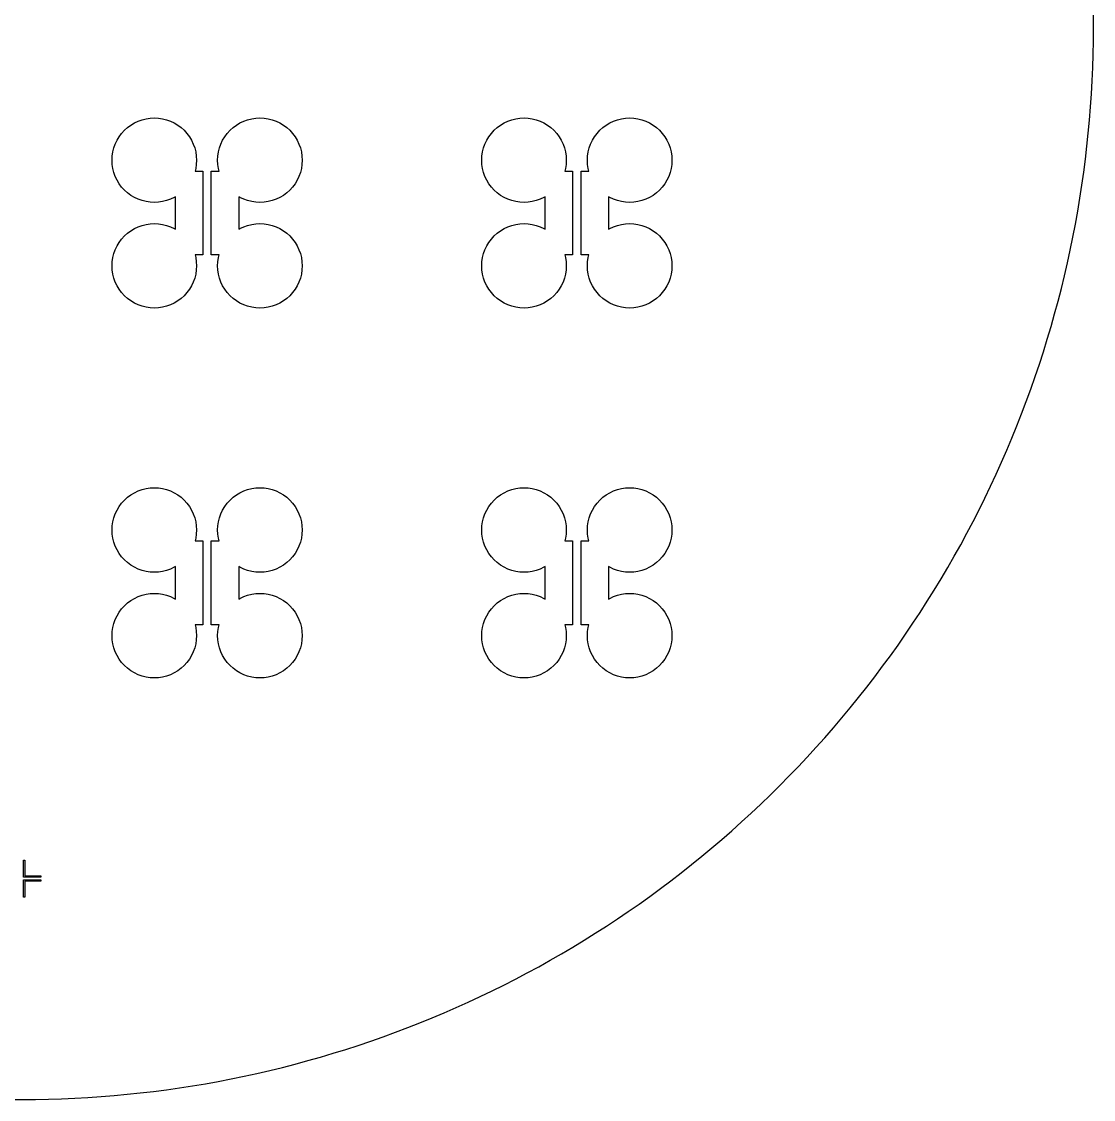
# Model space of a CAD drawing. Extents: x -18 to 83, y -18 to 83.
# Drawn here: x 32.2 to 83, y -18.4 to 32.6 of the extents above; entities that cross this region are included whole.
import ezdxf

# ---------------------------------------------------------------- set-up
doc = ezdxf.new("R2010")
doc.units = 0

msp = doc.modelspace()

# ---------------------------------------------------------------- linework, layer by layer
for p, q in [((82.95, 32.25), (82.9462, 32.8722)), ((82.9462, 31.6278), (82.95, 32.25)), ((82.9347, 31.0058), (82.9462, 31.6278)), ((82.9156, 30.3839), (82.9347, 31.0058)), ((82.8889, 29.7623), (82.9156, 30.3839)), ((82.8546, 29.141), (82.8889, 29.7623)), ((82.8126, 28.5203), (82.8546, 29.141)), ((82.763, 27.9001), (82.8126, 28.5203)), ((37.0858, 27.4142), (37.2312, 27.546)), ((37.2312, 27.546), (37.3889, 27.6629)), ((37.3889, 27.6629), (37.5572, 27.7638)), ((37.5572, 27.7638), (37.7346, 27.8477)), ((37.7346, 27.8477), (37.9194, 27.9139)), ((37.9194, 27.9139), (38.1098, 27.9616)), ((38.1098, 27.9616), (38.304, 27.9904)), ((38.304, 27.9904), (38.5, 28)), ((38.5, 28), (38.696, 27.9904)), ((38.696, 27.9904), (38.8902, 27.9616)), ((38.8902, 27.9616), (39.0806, 27.9139)), ((39.0806, 27.9139), (39.2654, 27.8477)), ((39.2654, 27.8477), (39.4428, 27.7638)), ((39.4428, 27.7638), (39.6111, 27.6629)), ((39.6111, 27.6629), (39.7688, 27.546)), ((39.7688, 27.546), (39.9142, 27.4142)), ((42.0858, 27.4142), (42.2312, 27.546)), ((42.2312, 27.546), (42.3889, 27.6629)), ((42.3889, 27.6629), (42.5572, 27.7638)), ((42.5572, 27.7638), (42.7346, 27.8477)), ((42.7346, 27.8477), (42.9194, 27.9139)), ((42.9194, 27.9139), (43.1098, 27.9616)), ((43.1098, 27.9616), (43.304, 27.9904)), ((43.304, 27.9904), (43.5, 28)), ((43.5, 28), (43.696, 27.9904)), ((43.696, 27.9904), (43.8902, 27.9616)), ((43.8902, 27.9616), (44.0806, 27.9139)), ((44.0806, 27.9139), (44.2654, 27.8477)), ((44.2654, 27.8477), (44.4428, 27.7638)), ((44.4428, 27.7638), (44.6111, 27.6629)), ((44.6111, 27.6629), (44.7688, 27.546)), ((44.7688, 27.546), (44.9142, 27.4142)), ((54.5858, 27.4142), (54.7312, 27.546)), ((54.7312, 27.546), (54.8889, 27.6629)), ((54.8889, 27.6629), (55.0572, 27.7638)), ((55.0572, 27.7638), (55.2346, 27.8477)), ((55.2346, 27.8477), (55.4194, 27.9139)), ((55.4194, 27.9139), (55.6098, 27.9616)), ((55.6098, 27.9616), (55.804, 27.9904)), ((55.804, 27.9904), (56, 28)), ((56, 28), (56.196, 27.9904)), ((56.196, 27.9904), (56.3902, 27.9616)), ((56.3902, 27.9616), (56.5806, 27.9139)), ((56.5806, 27.9139), (56.7654, 27.8477)), ((56.7654, 27.8477), (56.9428, 27.7638)), ((56.9428, 27.7638), (57.1111, 27.6629)), ((57.1111, 27.6629), (57.2688, 27.546)), ((57.2688, 27.546), (57.4142, 27.4142)), ((59.5858, 27.4142), (59.7312, 27.546)), ((59.7312, 27.546), (59.8889, 27.6629)), ((59.8889, 27.6629), (60.0572, 27.7638)), ((60.0572, 27.7638), (60.2346, 27.8477)), ((60.2346, 27.8477), (60.4194, 27.9139)), ((60.4194, 27.9139), (60.6098, 27.9616)), ((60.6098, 27.9616), (60.804, 27.9904)), ((60.804, 27.9904), (61, 28)), ((61, 28), (61.196, 27.9904)), ((61.196, 27.9904), (61.3902, 27.9616)), ((61.3902, 27.9616), (61.5806, 27.9139)), ((61.5806, 27.9139), (61.7654, 27.8477)), ((61.7654, 27.8477), (61.9428, 27.7638)), ((61.9428, 27.7638), (62.1111, 27.6629)), ((62.1111, 27.6629), (62.2688, 27.546)), ((62.2688, 27.546), (62.4142, 27.4142)), ((82.7059, 27.2805), (82.763, 27.9001)), ((36.7362, 26.9428), (36.8371, 27.1111)), ((36.8371, 27.1111), (36.954, 27.2688)), ((36.954, 27.2688), (37.0858, 27.4142)), ((39.9142, 27.4142), (40.046, 27.2688)), ((40.046, 27.2688), (40.1629, 27.1111)), ((40.1629, 27.1111), (40.2639, 26.9428)), ((41.7361, 26.9428), (41.8371, 27.1111)), ((41.8371, 27.1111), (41.954, 27.2688)), ((41.954, 27.2688), (42.0858, 27.4142)), ((44.9142, 27.4142), (45.046, 27.2688)), ((45.046, 27.2688), (45.1629, 27.1111)), ((45.1629, 27.1111), (45.2638, 26.9428)), ((54.2362, 26.9428), (54.3371, 27.1111)), ((54.3371, 27.1111), (54.454, 27.2688)), ((54.454, 27.2688), (54.5858, 27.4142)), ((57.4142, 27.4142), (57.546, 27.2688)), ((57.546, 27.2688), (57.6629, 27.1111)), ((57.6629, 27.1111), (57.7639, 26.9428)), ((59.2361, 26.9428), (59.3371, 27.1111)), ((59.3371, 27.1111), (59.454, 27.2688)), ((59.454, 27.2688), (59.5858, 27.4142)), ((62.4142, 27.4142), (62.546, 27.2688)), ((62.546, 27.2688), (62.6629, 27.1111)), ((62.6629, 27.1111), (62.7638, 26.9428)), ((82.6411, 26.6617), (82.7059, 27.2805)), ((36.5384, 26.3902), (36.5861, 26.5806)), ((36.5861, 26.5806), (36.6523, 26.7654)), ((36.6523, 26.7654), (36.7362, 26.9428)), ((40.2639, 26.9428), (40.3478, 26.7654)), ((40.3478, 26.7654), (40.4139, 26.5806)), ((40.4139, 26.5806), (40.4616, 26.3902)), ((41.5384, 26.3902), (41.5861, 26.5806)), ((41.5861, 26.5806), (41.6522, 26.7654)), ((41.6522, 26.7654), (41.7361, 26.9428)), ((45.2638, 26.9428), (45.3477, 26.7654)), ((45.3477, 26.7654), (45.4139, 26.5806)), ((45.4139, 26.5806), (45.4616, 26.3902)), ((54.0384, 26.3902), (54.0861, 26.5806)), ((54.0861, 26.5806), (54.1523, 26.7654)), ((54.1523, 26.7654), (54.2362, 26.9428)), ((57.7639, 26.9428), (57.8478, 26.7654)), ((57.8478, 26.7654), (57.9139, 26.5806)), ((57.9139, 26.5806), (57.9616, 26.3902)), ((59.0384, 26.3902), (59.0861, 26.5806)), ((59.0861, 26.5806), (59.1522, 26.7654)), ((59.1522, 26.7654), (59.2361, 26.9428)), ((62.7638, 26.9428), (62.8477, 26.7654)), ((62.8477, 26.7654), (62.9139, 26.5806)), ((62.9139, 26.5806), (62.9616, 26.3902)), ((82.5687, 26.0438), (82.6411, 26.6617)), ((36.5, 26), (36.5096, 26.196)), ((36.5096, 26.196), (36.5384, 26.3902)), ((40.4616, 26.3902), (40.4904, 26.196)), ((40.4904, 26.196), (40.5, 26)), ((41.5, 26), (41.5096, 26.196)), ((41.5096, 26.196), (41.5384, 26.3902)), ((45.4616, 26.3902), (45.4904, 26.196)), ((45.4904, 26.196), (45.5, 26)), ((54, 26), (54.0096, 26.196)), ((54.0096, 26.196), (54.0384, 26.3902)), ((57.9616, 26.3902), (57.9904, 26.196)), ((57.9904, 26.196), (58, 26)), ((59, 26), (59.0096, 26.196)), ((59.0096, 26.196), (59.0384, 26.3902)), ((62.9616, 26.3902), (62.9904, 26.196)), ((62.9904, 26.196), (63, 26)), ((82.4888, 25.4268), (82.5687, 26.0438)), ((36.5096, 25.804), (36.5, 26)), ((36.5384, 25.6098), (36.5096, 25.804)), ((36.5861, 25.4194), (36.5384, 25.6098)), ((40.4616, 25.6098), (40.4303, 25.485)), ((40.4904, 25.804), (40.4616, 25.6098)), ((40.5, 26), (40.4904, 25.804)), ((41.5096, 25.804), (41.5, 26)), ((41.5384, 25.6098), (41.5096, 25.804)), ((41.5697, 25.485), (41.5384, 25.6098)), ((45.4616, 25.6098), (45.4139, 25.4194)), ((45.4904, 25.804), (45.4616, 25.6098)), ((45.5, 26), (45.4904, 25.804)), ((54.0096, 25.804), (54, 26)), ((54.0384, 25.6098), (54.0096, 25.804)), ((54.0861, 25.4194), (54.0384, 25.6098)), ((57.9616, 25.6098), (57.9303, 25.485)), ((57.9904, 25.804), (57.9616, 25.6098)), ((58, 26), (57.9904, 25.804)), ((59.0096, 25.804), (59, 26)), ((59.0384, 25.6098), (59.0096, 25.804)), ((59.0697, 25.485), (59.0384, 25.6098)), ((62.9616, 25.6098), (62.9139, 25.4194)), ((62.9904, 25.804), (62.9616, 25.6098)), ((63, 26), (62.9904, 25.804)), ((36.6523, 25.2346), (36.5861, 25.4194)), ((36.7362, 25.0572), (36.6523, 25.2346)), ((36.8371, 24.8889), (36.7362, 25.0572)), ((40.4303, 25.485), (40.8, 25.485)), ((40.8, 25.485), (40.8, 21.515)), ((41.2, 21.515), (41.2, 25.485)), ((41.2, 25.485), (41.5697, 25.485)), ((45.2638, 25.0572), (45.1629, 24.8889)), ((45.3477, 25.2346), (45.2638, 25.0572)), ((45.4139, 25.4194), (45.3477, 25.2346)), ((54.1523, 25.2346), (54.0861, 25.4194)), ((54.2362, 25.0572), (54.1523, 25.2346)), ((54.3371, 24.8889), (54.2362, 25.0572)), ((57.9303, 25.485), (58.3, 25.485)), ((58.3, 25.485), (58.3, 21.515)), ((58.7, 21.515), (58.7, 25.485)), ((58.7, 25.485), (59.0697, 25.485)), ((62.7638, 25.0572), (62.6629, 24.8889)), ((62.8477, 25.2346), (62.7638, 25.0572)), ((62.9139, 25.4194), (62.8477, 25.2346)), ((82.4012, 24.8108), (82.4888, 25.4268)), ((36.954, 24.7312), (36.8371, 24.8889)), ((37.0858, 24.5858), (36.954, 24.7312)), ((37.2312, 24.454), (37.0858, 24.5858)), ((44.9142, 24.5858), (44.7688, 24.454)), ((45.046, 24.7312), (44.9142, 24.5858)), ((45.1629, 24.8889), (45.046, 24.7312)), ((54.454, 24.7312), (54.3371, 24.8889)), ((54.5858, 24.5858), (54.454, 24.7312)), ((54.7312, 24.454), (54.5858, 24.5858)), ((62.4142, 24.5858), (62.2688, 24.454)), ((62.546, 24.7312), (62.4142, 24.5858)), ((62.6629, 24.8889), (62.546, 24.7312)), ((82.3062, 24.1959), (82.4012, 24.8108)), ((37.3889, 24.3371), (37.2312, 24.454)), ((37.5572, 24.2361), (37.3889, 24.3371)), ((37.7346, 24.1522), (37.5572, 24.2361)), ((37.9194, 24.0861), (37.7346, 24.1522)), ((38.1098, 24.0384), (37.9194, 24.0861)), ((38.304, 24.0096), (38.1098, 24.0384)), ((38.5, 24), (38.304, 24.0096)), ((38.696, 24.0096), (38.5, 24)), ((38.8902, 24.0384), (38.696, 24.0096)), ((39.0806, 24.0861), (38.8902, 24.0384)), ((39.2654, 24.1522), (39.0806, 24.0861)), ((39.4428, 24.2361), (39.2654, 24.1522)), ((39.5, 24.2704), (39.4428, 24.2361)), ((39.5, 22.7296), (39.5, 24.2704)), ((42.5572, 24.2361), (42.5, 24.2704)), ((42.5, 24.2704), (42.5, 22.7296)), ((42.7346, 24.1522), (42.5572, 24.2361)), ((42.9194, 24.0861), (42.7346, 24.1522)), ((43.1098, 24.0384), (42.9194, 24.0861)), ((43.304, 24.0096), (43.1098, 24.0384)), ((43.5, 24), (43.304, 24.0096)), ((43.696, 24.0096), (43.5, 24)), ((43.8902, 24.0384), (43.696, 24.0096)), ((44.0806, 24.0861), (43.8902, 24.0384)), ((44.2654, 24.1522), (44.0806, 24.0861)), ((44.4428, 24.2361), (44.2654, 24.1522)), ((44.6111, 24.3371), (44.4428, 24.2361)), ((44.7688, 24.454), (44.6111, 24.3371)), ((54.8889, 24.3371), (54.7312, 24.454)), ((55.0572, 24.2361), (54.8889, 24.3371)), ((55.2346, 24.1522), (55.0572, 24.2361)), ((55.4194, 24.0861), (55.2346, 24.1522)), ((55.6098, 24.0384), (55.4194, 24.0861)), ((55.804, 24.0096), (55.6098, 24.0384)), ((56, 24), (55.804, 24.0096)), ((56.196, 24.0096), (56, 24)), ((56.3902, 24.0384), (56.196, 24.0096)), ((56.5806, 24.0861), (56.3902, 24.0384)), ((56.7654, 24.1522), (56.5806, 24.0861)), ((56.9428, 24.2361), (56.7654, 24.1522)), ((57, 24.2704), (56.9428, 24.2361)), ((57, 22.7296), (57, 24.2704)), ((60.0572, 24.2361), (60, 24.2704)), ((60, 24.2704), (60, 22.7296)), ((60.2346, 24.1522), (60.0572, 24.2361)), ((60.4194, 24.0861), (60.2346, 24.1522)), ((60.6098, 24.0384), (60.4194, 24.0861)), ((60.804, 24.0096), (60.6098, 24.0384)), ((61, 24), (60.804, 24.0096)), ((61.196, 24.0096), (61, 24)), ((61.3902, 24.0384), (61.196, 24.0096)), ((61.5806, 24.0861), (61.3902, 24.0384)), ((61.7654, 24.1522), (61.5806, 24.0861)), ((61.9428, 24.2361), (61.7654, 24.1522)), ((62.1111, 24.3371), (61.9428, 24.2361)), ((62.2688, 24.454), (62.1111, 24.3371)), ((82.2036, 23.5822), (82.3062, 24.1959)), ((82.0934, 22.9699), (82.2036, 23.5822)), ((37.9194, 22.9139), (38.1098, 22.9616)), ((38.1098, 22.9616), (38.304, 22.9904)), ((38.304, 22.9904), (38.5, 23)), ((38.5, 23), (38.696, 22.9904)), ((38.696, 22.9904), (38.8902, 22.9616)), ((38.8902, 22.9616), (39.0806, 22.9139)), ((42.9194, 22.9139), (43.1098, 22.9616)), ((43.1098, 22.9616), (43.304, 22.9904)), ((43.304, 22.9904), (43.5, 23)), ((43.5, 23), (43.696, 22.9904)), ((43.696, 22.9904), (43.8902, 22.9616)), ((43.8902, 22.9616), (44.0806, 22.9139)), ((55.4194, 22.9139), (55.6098, 22.9616)), ((55.6098, 22.9616), (55.804, 22.9904)), ((55.804, 22.9904), (56, 23)), ((56, 23), (56.196, 22.9904)), ((56.196, 22.9904), (56.3902, 22.9616)), ((56.3902, 22.9616), (56.5806, 22.9139)), ((60.4194, 22.9139), (60.6098, 22.9616)), ((60.6098, 22.9616), (60.804, 22.9904)), ((60.804, 22.9904), (61, 23)), ((61, 23), (61.196, 22.9904)), ((61.196, 22.9904), (61.3902, 22.9616)), ((61.3902, 22.9616), (61.5806, 22.9139)), ((81.9758, 22.3589), (82.0934, 22.9699)), ((37.0858, 22.4142), (37.2312, 22.546)), ((37.2312, 22.546), (37.3889, 22.6629)), ((37.3889, 22.6629), (37.5572, 22.7639)), ((37.5572, 22.7639), (37.7346, 22.8478)), ((37.7346, 22.8478), (37.9194, 22.9139)), ((39.0806, 22.9139), (39.2654, 22.8478)), ((39.2654, 22.8478), (39.4428, 22.7639)), ((39.4428, 22.7639), (39.5, 22.7296)), ((42.5, 22.7296), (42.5572, 22.7639)), ((42.5572, 22.7639), (42.7346, 22.8478)), ((42.7346, 22.8478), (42.9194, 22.9139)), ((44.0806, 22.9139), (44.2654, 22.8478)), ((44.2654, 22.8478), (44.4428, 22.7639)), ((44.4428, 22.7639), (44.6111, 22.6629)), ((44.6111, 22.6629), (44.7688, 22.546)), ((44.7688, 22.546), (44.9142, 22.4142)), ((54.5858, 22.4142), (54.7312, 22.546)), ((54.7312, 22.546), (54.8889, 22.6629)), ((54.8889, 22.6629), (55.0572, 22.7639)), ((55.0572, 22.7639), (55.2346, 22.8478)), ((55.2346, 22.8478), (55.4194, 22.9139)), ((56.5806, 22.9139), (56.7654, 22.8478)), ((56.7654, 22.8478), (56.9428, 22.7639)), ((56.9428, 22.7639), (57, 22.7296)), ((60, 22.7296), (60.0572, 22.7639)), ((60.0572, 22.7639), (60.2346, 22.8478)), ((60.2346, 22.8478), (60.4194, 22.9139)), ((61.5806, 22.9139), (61.7654, 22.8478)), ((61.7654, 22.8478), (61.9428, 22.7639)), ((61.9428, 22.7639), (62.1111, 22.6629)), ((62.1111, 22.6629), (62.2688, 22.546)), ((62.2688, 22.546), (62.4142, 22.4142)), ((36.6523, 21.7654), (36.7362, 21.9428)), ((36.7362, 21.9428), (36.8371, 22.1111)), ((36.8371, 22.1111), (36.954, 22.2688)), ((36.954, 22.2688), (37.0858, 22.4142)), ((44.9142, 22.4142), (45.046, 22.2688)), ((45.046, 22.2688), (45.1629, 22.1111)), ((45.1629, 22.1111), (45.2638, 21.9428)), ((45.2638, 21.9428), (45.3477, 21.7654)), ((54.1523, 21.7654), (54.2362, 21.9428)), ((54.2362, 21.9428), (54.3371, 22.1111)), ((54.3371, 22.1111), (54.454, 22.2688)), ((54.454, 22.2688), (54.5858, 22.4142)), ((62.4142, 22.4142), (62.546, 22.2688)), ((62.546, 22.2688), (62.6629, 22.1111)), ((62.6629, 22.1111), (62.7638, 21.9428)), ((62.7638, 21.9428), (62.8477, 21.7654)), ((81.8507, 21.7495), (81.9758, 22.3589)), ((36.5384, 21.3902), (36.5861, 21.5806)), ((36.5861, 21.5806), (36.6523, 21.7654)), ((40.8, 21.515), (40.4303, 21.515)), ((40.4303, 21.515), (40.4616, 21.3902)), ((41.5697, 21.515), (41.2, 21.515)), ((41.5384, 21.3902), (41.5697, 21.515)), ((45.3477, 21.7654), (45.4139, 21.5806)), ((45.4139, 21.5806), (45.4616, 21.3902)), ((54.0384, 21.3902), (54.0861, 21.5806)), ((54.0861, 21.5806), (54.1523, 21.7654)), ((58.3, 21.515), (57.9303, 21.515)), ((57.9303, 21.515), (57.9616, 21.3902)), ((59.0697, 21.515), (58.7, 21.515)), ((59.0384, 21.3902), (59.0697, 21.515)), ((62.8477, 21.7654), (62.9139, 21.5806)), ((62.9139, 21.5806), (62.9616, 21.3902)), ((81.7181, 21.1416), (81.8507, 21.7495)), ((36.5, 21), (36.5096, 21.196)), ((36.5096, 20.804), (36.5, 21)), ((36.5096, 21.196), (36.5384, 21.3902)), ((40.4616, 21.3902), (40.4904, 21.196)), ((40.4904, 21.196), (40.5, 21)), ((40.5, 21), (40.4904, 20.804)), ((41.5, 21), (41.5096, 21.196)), ((41.5096, 20.804), (41.5, 21)), ((41.5096, 21.196), (41.5384, 21.3902)), ((45.4616, 21.3902), (45.4904, 21.196)), ((45.4904, 21.196), (45.5, 21)), ((45.5, 21), (45.4904, 20.804)), ((54, 21), (54.0096, 21.196)), ((54.0096, 20.804), (54, 21)), ((54.0096, 21.196), (54.0384, 21.3902)), ((57.9616, 21.3902), (57.9904, 21.196)), ((57.9904, 21.196), (58, 21)), ((58, 21), (57.9904, 20.804)), ((59, 21), (59.0096, 21.196)), ((59.0096, 20.804), (59, 21)), ((59.0096, 21.196), (59.0384, 21.3902)), ((62.9616, 21.3902), (62.9904, 21.196)), ((62.9904, 21.196), (63, 21)), ((63, 21), (62.9904, 20.804)), ((81.578, 20.5353), (81.7181, 21.1416)), ((36.5384, 20.6098), (36.5096, 20.804)), ((36.5861, 20.4194), (36.5384, 20.6098)), ((36.6523, 20.2346), (36.5861, 20.4194)), ((40.4139, 20.4194), (40.3478, 20.2346)), ((40.4616, 20.6098), (40.4139, 20.4194)), ((40.4904, 20.804), (40.4616, 20.6098)), ((41.5384, 20.6098), (41.5096, 20.804)), ((41.5861, 20.4194), (41.5384, 20.6098)), ((41.6522, 20.2346), (41.5861, 20.4194)), ((45.4139, 20.4194), (45.3477, 20.2346)), ((45.4616, 20.6098), (45.4139, 20.4194)), ((45.4904, 20.804), (45.4616, 20.6098)), ((54.0384, 20.6098), (54.0096, 20.804)), ((54.0861, 20.4194), (54.0384, 20.6098)), ((54.1523, 20.2346), (54.0861, 20.4194)), ((57.9139, 20.4194), (57.8478, 20.2346)), ((57.9616, 20.6098), (57.9139, 20.4194)), ((57.9904, 20.804), (57.9616, 20.6098)), ((59.0384, 20.6098), (59.0096, 20.804)), ((59.0861, 20.4194), (59.0384, 20.6098)), ((59.1522, 20.2346), (59.0861, 20.4194)), ((62.9139, 20.4194), (62.8477, 20.2346)), ((62.9616, 20.6098), (62.9139, 20.4194)), ((62.9904, 20.804), (62.9616, 20.6098)), ((81.4306, 19.9309), (81.578, 20.5353)), ((36.7362, 20.0572), (36.6523, 20.2346)), ((36.8371, 19.8889), (36.7362, 20.0572)), ((40.2639, 20.0572), (40.1629, 19.8889)), ((40.3478, 20.2346), (40.2639, 20.0572)), ((41.7361, 20.0572), (41.6522, 20.2346)), ((41.8371, 19.8889), (41.7361, 20.0572)), ((45.2638, 20.0572), (45.1629, 19.8889)), ((45.3477, 20.2346), (45.2638, 20.0572)), ((54.2362, 20.0572), (54.1523, 20.2346)), ((54.3371, 19.8889), (54.2362, 20.0572)), ((57.7639, 20.0572), (57.6629, 19.8889)), ((57.8478, 20.2346), (57.7639, 20.0572)), ((59.2361, 20.0572), (59.1522, 20.2346)), ((59.3371, 19.8889), (59.2361, 20.0572)), ((62.7638, 20.0572), (62.6629, 19.8889)), ((62.8477, 20.2346), (62.7638, 20.0572)), ((81.2757, 19.3283), (81.4306, 19.9309)), ((36.954, 19.7312), (36.8371, 19.8889)), ((37.0858, 19.5858), (36.954, 19.7312)), ((37.2312, 19.454), (37.0858, 19.5858)), ((37.3889, 19.3371), (37.2312, 19.454)), ((39.7688, 19.454), (39.6111, 19.3371)), ((39.9142, 19.5858), (39.7688, 19.454)), ((40.046, 19.7312), (39.9142, 19.5858)), ((40.1629, 19.8889), (40.046, 19.7312)), ((41.954, 19.7312), (41.8371, 19.8889)), ((42.0858, 19.5858), (41.954, 19.7312)), ((42.2312, 19.454), (42.0858, 19.5858)), ((42.3889, 19.3371), (42.2312, 19.454)), ((44.7688, 19.454), (44.6111, 19.3371)), ((44.9142, 19.5858), (44.7688, 19.454)), ((45.046, 19.7312), (44.9142, 19.5858)), ((45.1629, 19.8889), (45.046, 19.7312)), ((54.454, 19.7312), (54.3371, 19.8889)), ((54.5858, 19.5858), (54.454, 19.7312)), ((54.7312, 19.454), (54.5858, 19.5858)), ((54.8889, 19.3371), (54.7312, 19.454)), ((57.2688, 19.454), (57.1111, 19.3371)), ((57.4142, 19.5858), (57.2688, 19.454)), ((57.546, 19.7312), (57.4142, 19.5858)), ((57.6629, 19.8889), (57.546, 19.7312)), ((59.454, 19.7312), (59.3371, 19.8889)), ((59.5858, 19.5858), (59.454, 19.7312)), ((59.7312, 19.454), (59.5858, 19.5858)), ((59.8889, 19.3371), (59.7312, 19.454)), ((62.2688, 19.454), (62.1111, 19.3371)), ((62.4142, 19.5858), (62.2688, 19.454)), ((62.546, 19.7312), (62.4142, 19.5858)), ((62.6629, 19.8889), (62.546, 19.7312)), ((37.5572, 19.2362), (37.3889, 19.3371)), ((37.7346, 19.1523), (37.5572, 19.2362)), ((37.9194, 19.0861), (37.7346, 19.1523)), ((38.1098, 19.0384), (37.9194, 19.0861)), ((38.304, 19.0096), (38.1098, 19.0384)), ((38.5, 19), (38.304, 19.0096)), ((38.696, 19.0096), (38.5, 19)), ((38.8902, 19.0384), (38.696, 19.0096)), ((39.0806, 19.0861), (38.8902, 19.0384)), ((39.2654, 19.1523), (39.0806, 19.0861)), ((39.4428, 19.2362), (39.2654, 19.1523)), ((39.6111, 19.3371), (39.4428, 19.2362)), ((42.5572, 19.2362), (42.3889, 19.3371)), ((42.7346, 19.1523), (42.5572, 19.2362)), ((42.9194, 19.0861), (42.7346, 19.1523)), ((43.1098, 19.0384), (42.9194, 19.0861)), ((43.304, 19.0096), (43.1098, 19.0384)), ((43.5, 19), (43.304, 19.0096)), ((43.696, 19.0096), (43.5, 19)), ((43.8902, 19.0384), (43.696, 19.0096)), ((44.0806, 19.0861), (43.8902, 19.0384)), ((44.2654, 19.1523), (44.0806, 19.0861)), ((44.4428, 19.2362), (44.2654, 19.1523)), ((44.6111, 19.3371), (44.4428, 19.2362)), ((55.0572, 19.2362), (54.8889, 19.3371)), ((55.2346, 19.1523), (55.0572, 19.2362)), ((55.4194, 19.0861), (55.2346, 19.1523)), ((55.6098, 19.0384), (55.4194, 19.0861)), ((55.804, 19.0096), (55.6098, 19.0384)), ((56, 19), (55.804, 19.0096)), ((56.196, 19.0096), (56, 19)), ((56.3902, 19.0384), (56.196, 19.0096)), ((56.5806, 19.0861), (56.3902, 19.0384)), ((56.7654, 19.1523), (56.5806, 19.0861)), ((56.9428, 19.2362), (56.7654, 19.1523)), ((57.1111, 19.3371), (56.9428, 19.2362)), ((60.0572, 19.2362), (59.8889, 19.3371)), ((60.2346, 19.1523), (60.0572, 19.2362)), ((60.4194, 19.0861), (60.2346, 19.1523)), ((60.6098, 19.0384), (60.4194, 19.0861)), ((60.804, 19.0096), (60.6098, 19.0384)), ((61, 19), (60.804, 19.0096)), ((61.196, 19.0096), (61, 19)), ((61.3902, 19.0384), (61.196, 19.0096)), ((61.5806, 19.0861), (61.3902, 19.0384)), ((61.7654, 19.1523), (61.5806, 19.0861)), ((61.9428, 19.2362), (61.7654, 19.1523)), ((62.1111, 19.3371), (61.9428, 19.2362)), ((81.1134, 18.7277), (81.2757, 19.3283)), ((80.9438, 18.129), (81.1134, 18.7277)), ((80.7669, 17.5326), (80.9438, 18.129)), ((80.5826, 16.9383), (80.7669, 17.5326)), ((80.3911, 16.3463), (80.5826, 16.9383)), ((80.1923, 15.7568), (80.3911, 16.3463)), ((79.9863, 15.1697), (80.1923, 15.7568)), ((79.7731, 14.5852), (79.9863, 15.1697)), ((79.5527, 14.0033), (79.7731, 14.5852)), ((79.3253, 13.4242), (79.5527, 14.0033)), ((79.0907, 12.8479), (79.3253, 13.4242)), ((78.8491, 12.2746), (79.0907, 12.8479)), ((78.6004, 11.7043), (78.8491, 12.2746)), ((78.3448, 11.137), (78.6004, 11.7043)), ((78.0822, 10.573), (78.3448, 11.137)), ((37.3889, 10.1629), (37.5572, 10.2638)), ((37.5572, 10.2638), (37.7346, 10.3477)), ((37.7346, 10.3477), (37.9194, 10.4139)), ((37.9194, 10.4139), (38.1098, 10.4616)), ((38.1098, 10.4616), (38.304, 10.4904)), ((38.304, 10.4904), (38.5, 10.5)), ((38.5, 10.5), (38.696, 10.4904)), ((38.696, 10.4904), (38.8902, 10.4616)), ((38.8902, 10.4616), (39.0806, 10.4139)), ((39.0806, 10.4139), (39.2654, 10.3477)), ((39.2654, 10.3477), (39.4428, 10.2638)), ((39.4428, 10.2638), (39.6111, 10.1629)), ((42.3889, 10.1629), (42.5572, 10.2638)), ((42.5572, 10.2638), (42.7346, 10.3477)), ((42.7346, 10.3477), (42.9194, 10.4139)), ((42.9194, 10.4139), (43.1098, 10.4616)), ((43.1098, 10.4616), (43.304, 10.4904)), ((43.304, 10.4904), (43.5, 10.5)), ((43.5, 10.5), (43.696, 10.4904)), ((43.696, 10.4904), (43.8902, 10.4616)), ((43.8902, 10.4616), (44.0806, 10.4139)), ((44.0806, 10.4139), (44.2654, 10.3477)), ((44.2654, 10.3477), (44.4428, 10.2638)), ((44.4428, 10.2638), (44.6111, 10.1629)), ((54.8889, 10.1629), (55.0572, 10.2638)), ((55.0572, 10.2638), (55.2346, 10.3477)), ((55.2346, 10.3477), (55.4194, 10.4139)), ((55.4194, 10.4139), (55.6098, 10.4616)), ((55.6098, 10.4616), (55.804, 10.4904)), ((55.804, 10.4904), (56, 10.5)), ((56, 10.5), (56.196, 10.4904)), ((56.196, 10.4904), (56.3902, 10.4616)), ((56.3902, 10.4616), (56.5806, 10.4139)), ((56.5806, 10.4139), (56.7654, 10.3477)), ((56.7654, 10.3477), (56.9428, 10.2638)), ((56.9428, 10.2638), (57.1111, 10.1629)), ((59.8889, 10.1629), (60.0572, 10.2638)), ((60.0572, 10.2638), (60.2346, 10.3477)), ((60.2346, 10.3477), (60.4194, 10.4139)), ((60.4194, 10.4139), (60.6098, 10.4616)), ((60.6098, 10.4616), (60.804, 10.4904)), ((60.804, 10.4904), (61, 10.5)), ((61, 10.5), (61.196, 10.4904)), ((61.196, 10.4904), (61.3902, 10.4616)), ((61.3902, 10.4616), (61.5806, 10.4139)), ((61.5806, 10.4139), (61.7654, 10.3477)), ((61.7654, 10.3477), (61.9428, 10.2638)), ((61.9428, 10.2638), (62.1111, 10.1629)), ((77.8128, 10.0121), (78.0822, 10.573)), ((36.8371, 9.61113), (36.954, 9.76878)), ((36.954, 9.76878), (37.0858, 9.9142)), ((37.0858, 9.9142), (37.2312, 10.046)), ((37.2312, 10.046), (37.3889, 10.1629)), ((39.6111, 10.1629), (39.7688, 10.046)), ((39.7688, 10.046), (39.9142, 9.9142)), ((39.9142, 9.9142), (40.046, 9.76878)), ((40.046, 9.76878), (40.1629, 9.61113)), ((41.8371, 9.61113), (41.954, 9.76878)), ((41.954, 9.76878), (42.0858, 9.9142)), ((42.0858, 9.9142), (42.2312, 10.046)), ((42.2312, 10.046), (42.3889, 10.1629)), ((44.6111, 10.1629), (44.7688, 10.046)), ((44.7688, 10.046), (44.9142, 9.9142)), ((44.9142, 9.9142), (45.046, 9.76878)), ((45.046, 9.76878), (45.1629, 9.61113)), ((54.3371, 9.61113), (54.454, 9.76878)), ((54.454, 9.76878), (54.5858, 9.9142)), ((54.5858, 9.9142), (54.7312, 10.046)), ((54.7312, 10.046), (54.8889, 10.1629)), ((57.1111, 10.1629), (57.2688, 10.046)), ((57.2688, 10.046), (57.4142, 9.9142)), ((57.4142, 9.9142), (57.546, 9.76878)), ((57.546, 9.76878), (57.6629, 9.61113)), ((59.3371, 9.61113), (59.454, 9.76878)), ((59.454, 9.76878), (59.5858, 9.9142)), ((59.5858, 9.9142), (59.7312, 10.046)), ((59.7312, 10.046), (59.8889, 10.1629)), ((62.1111, 10.1629), (62.2688, 10.046)), ((62.2688, 10.046), (62.4142, 9.9142)), ((62.4142, 9.9142), (62.546, 9.76878)), ((62.546, 9.76878), (62.6629, 9.61113)), ((77.5365, 9.4547), (77.8128, 10.0121)), ((36.5861, 9.08057), (36.6523, 9.26537)), ((36.6523, 9.26537), (36.7362, 9.44278)), ((36.7362, 9.44278), (36.8371, 9.61113)), ((40.1629, 9.61113), (40.2639, 9.44278)), ((40.2639, 9.44278), (40.3478, 9.26537)), ((40.3478, 9.26537), (40.4139, 9.08057)), ((41.5861, 9.08057), (41.6522, 9.26537)), ((41.6522, 9.26537), (41.7361, 9.44278)), ((41.7361, 9.44278), (41.8371, 9.61113)), ((45.1629, 9.61113), (45.2638, 9.44278)), ((45.2638, 9.44278), (45.3477, 9.26537)), ((45.3477, 9.26537), (45.4139, 9.08057)), ((54.0861, 9.08057), (54.1523, 9.26537)), ((54.1523, 9.26537), (54.2362, 9.44278)), ((54.2362, 9.44278), (54.3371, 9.61113)), ((57.6629, 9.61113), (57.7639, 9.44278)), ((57.7639, 9.44278), (57.8478, 9.26537)), ((57.8478, 9.26537), (57.9139, 9.08057)), ((59.0861, 9.08057), (59.1522, 9.26537)), ((59.1522, 9.26537), (59.2361, 9.44278)), ((59.2361, 9.44278), (59.3371, 9.61113)), ((62.6629, 9.61113), (62.7638, 9.44278)), ((62.7638, 9.44278), (62.8477, 9.26537)), ((62.8477, 9.26537), (62.9139, 9.08057)), ((77.2533, 8.90068), (77.5365, 9.4547)), ((36.5, 8.5), (36.5096, 8.69603)), ((36.5096, 8.69603), (36.5384, 8.89017)), ((36.5384, 8.89017), (36.5861, 9.08057)), ((40.4139, 9.08057), (40.4616, 8.89017)), ((40.4616, 8.89017), (40.4904, 8.69603)), ((40.4904, 8.69603), (40.5, 8.5)), ((41.5, 8.5), (41.5096, 8.69603)), ((41.5096, 8.69603), (41.5384, 8.89017)), ((41.5384, 8.89017), (41.5861, 9.08057)), ((45.4139, 9.08057), (45.4616, 8.89017)), ((45.4616, 8.89017), (45.4904, 8.69603)), ((45.4904, 8.69603), (45.5, 8.5)), ((54, 8.5), (54.0096, 8.69603)), ((54.0096, 8.69603), (54.0384, 8.89017)), ((54.0384, 8.89017), (54.0861, 9.08057)), ((57.9139, 9.08057), (57.9616, 8.89017)), ((57.9616, 8.89017), (57.9904, 8.69603)), ((57.9904, 8.69603), (58, 8.5)), ((59, 8.5), (59.0096, 8.69603)), ((59.0096, 8.69603), (59.0384, 8.89017)), ((59.0384, 8.89017), (59.0861, 9.08057)), ((62.9139, 9.08057), (62.9616, 8.89017)), ((62.9616, 8.89017), (62.9904, 8.69603)), ((62.9904, 8.69603), (63, 8.5)), ((76.9634, 8.35017), (77.2533, 8.90068)), ((36.5096, 8.30396), (36.5, 8.5)), ((36.5384, 8.10982), (36.5096, 8.30396)), ((40.4904, 8.30396), (40.4616, 8.10982)), ((40.5, 8.5), (40.4904, 8.30396)), ((41.5096, 8.30396), (41.5, 8.5)), ((41.5384, 8.10982), (41.5096, 8.30396)), ((45.4904, 8.30396), (45.4616, 8.10982)), ((45.5, 8.5), (45.4904, 8.30396)), ((54.0096, 8.30396), (54, 8.5)), ((54.0384, 8.10982), (54.0096, 8.30396)), ((57.9904, 8.30396), (57.9616, 8.10982)), ((58, 8.5), (57.9904, 8.30396)), ((59.0096, 8.30396), (59, 8.5)), ((59.0384, 8.10982), (59.0096, 8.30396)), ((62.9904, 8.30396), (62.9616, 8.10982)), ((63, 8.5), (62.9904, 8.30396)), ((76.6667, 7.80327), (76.9634, 8.35017)), ((36.5861, 7.91942), (36.5384, 8.10982)), ((36.6523, 7.73462), (36.5861, 7.91942)), ((36.7362, 7.55721), (36.6523, 7.73462)), ((40.4616, 8.10982), (40.4303, 7.98499)), ((40.4303, 7.98499), (40.8, 7.98499)), ((40.8, 7.98499), (40.8, 4.01501)), ((41.2, 4.01501), (41.2, 7.98499)), ((41.2, 7.98499), (41.5697, 7.98499)), ((41.5697, 7.98499), (41.5384, 8.10982)), ((45.3477, 7.73462), (45.2638, 7.55721)), ((45.4139, 7.91942), (45.3477, 7.73462)), ((45.4616, 8.10982), (45.4139, 7.91942)), ((54.0861, 7.91942), (54.0384, 8.10982)), ((54.1523, 7.73462), (54.0861, 7.91942)), ((54.2362, 7.55721), (54.1523, 7.73462)), ((57.9616, 8.10982), (57.9303, 7.98499)), ((57.9303, 7.98499), (58.3, 7.98499)), ((58.3, 7.98499), (58.3, 4.01501)), ((58.7, 4.01501), (58.7, 7.98499)), ((58.7, 7.98499), (59.0697, 7.98499)), ((59.0697, 7.98499), (59.0384, 8.10982)), ((62.8477, 7.73462), (62.7638, 7.55721)), ((62.9139, 7.91942), (62.8477, 7.73462)), ((62.9616, 8.10982), (62.9139, 7.91942)), ((76.3634, 7.26006), (76.6667, 7.80327)), ((36.8371, 7.38885), (36.7362, 7.55721)), ((36.954, 7.2312), (36.8371, 7.38885)), ((37.0858, 7.08578), (36.954, 7.2312)), ((45.046, 7.2312), (44.9142, 7.08578)), ((45.1629, 7.38885), (45.046, 7.2312)), ((45.2638, 7.55721), (45.1629, 7.38885)), ((54.3371, 7.38885), (54.2362, 7.55721)), ((54.454, 7.2312), (54.3371, 7.38885)), ((54.5858, 7.08578), (54.454, 7.2312)), ((62.546, 7.2312), (62.4142, 7.08578)), ((62.6629, 7.38885), (62.546, 7.2312)), ((62.7638, 7.55721), (62.6629, 7.38885)), ((76.0534, 6.7206), (76.3634, 7.26006)), ((37.2312, 6.95396), (37.0858, 7.08578)), ((37.3889, 6.83705), (37.2312, 6.95396)), ((37.5572, 6.73615), (37.3889, 6.83705)), ((37.7346, 6.65224), (37.5572, 6.73615)), ((37.9194, 6.58611), (37.7346, 6.65224)), ((39.2654, 6.65224), (39.0806, 6.58611)), ((39.4428, 6.73615), (39.2654, 6.65224)), ((39.5, 6.77043), (39.4428, 6.73615)), ((39.5, 5.22957), (39.5, 6.77043)), ((42.5572, 6.73615), (42.5, 6.77043)), ((42.5, 6.77043), (42.5, 5.22957)), ((42.7346, 6.65224), (42.5572, 6.73615)), ((42.9194, 6.58611), (42.7346, 6.65224)), ((44.2654, 6.65224), (44.0806, 6.58611)), ((44.4428, 6.73615), (44.2654, 6.65224)), ((44.6111, 6.83705), (44.4428, 6.73615)), ((44.7688, 6.95396), (44.6111, 6.83705)), ((44.9142, 7.08578), (44.7688, 6.95396)), ((54.7312, 6.95396), (54.5858, 7.08578)), ((54.8889, 6.83705), (54.7312, 6.95396)), ((55.0572, 6.73615), (54.8889, 6.83705)), ((55.2346, 6.65224), (55.0572, 6.73615)), ((55.4194, 6.58611), (55.2346, 6.65224)), ((56.7654, 6.65224), (56.5806, 6.58611)), ((56.9428, 6.73615), (56.7654, 6.65224)), ((57, 6.77043), (56.9428, 6.73615)), ((57, 5.22957), (57, 6.77043)), ((60.0572, 6.73615), (60, 6.77043)), ((60, 6.77043), (60, 5.22957)), ((60.2346, 6.65224), (60.0572, 6.73615)), ((60.4194, 6.58611), (60.2346, 6.65224)), ((61.7654, 6.65224), (61.5806, 6.58611)), ((61.9428, 6.73615), (61.7654, 6.65224)), ((62.1111, 6.83705), (61.9428, 6.73615)), ((62.2688, 6.95396), (62.1111, 6.83705)), ((62.4142, 7.08578), (62.2688, 6.95396)), ((75.7368, 6.18498), (76.0534, 6.7206)), ((38.1098, 6.53842), (37.9194, 6.58611)), ((38.304, 6.50963), (38.1098, 6.53842)), ((38.5, 6.5), (38.304, 6.50963)), ((38.696, 6.50963), (38.5, 6.5)), ((38.8902, 6.53842), (38.696, 6.50963)), ((39.0806, 6.58611), (38.8902, 6.53842)), ((43.1098, 6.53842), (42.9194, 6.58611)), ((43.304, 6.50963), (43.1098, 6.53842)), ((43.5, 6.5), (43.304, 6.50963)), ((43.696, 6.50963), (43.5, 6.5)), ((43.8902, 6.53842), (43.696, 6.50963)), ((44.0806, 6.58611), (43.8902, 6.53842)), ((55.6098, 6.53842), (55.4194, 6.58611)), ((55.804, 6.50963), (55.6098, 6.53842)), ((56, 6.5), (55.804, 6.50963)), ((56.196, 6.50963), (56, 6.5)), ((56.3902, 6.53842), (56.196, 6.50963)), ((56.5806, 6.58611), (56.3902, 6.53842)), ((60.6098, 6.53842), (60.4194, 6.58611)), ((60.804, 6.50963), (60.6098, 6.53842)), ((61, 6.5), (60.804, 6.50963)), ((61.196, 6.50963), (61, 6.5)), ((61.3902, 6.53842), (61.196, 6.50963)), ((61.5806, 6.58611), (61.3902, 6.53842)), ((75.4137, 5.65329), (75.7368, 6.18498)), ((75.0841, 5.12561), (75.4137, 5.65329)), ((37.2312, 5.04604), (37.3889, 5.16295)), ((37.3889, 5.16295), (37.5572, 5.26385)), ((37.5572, 5.26385), (37.7346, 5.34776)), ((37.7346, 5.34776), (37.9194, 5.41389)), ((37.9194, 5.41389), (38.1098, 5.46158)), ((38.1098, 5.46158), (38.304, 5.49037)), ((38.304, 5.49037), (38.5, 5.5)), ((38.5, 5.5), (38.696, 5.49037)), ((38.696, 5.49037), (38.8902, 5.46158)), ((38.8902, 5.46158), (39.0806, 5.41389)), ((39.0806, 5.41389), (39.2654, 5.34776)), ((39.2654, 5.34776), (39.4428, 5.26385)), ((39.4428, 5.26385), (39.5, 5.22957)), ((42.5, 5.22957), (42.5572, 5.26385)), ((42.5572, 5.26385), (42.7346, 5.34776)), ((42.7346, 5.34776), (42.9194, 5.41389)), ((42.9194, 5.41389), (43.1098, 5.46158)), ((43.1098, 5.46158), (43.304, 5.49037)), ((43.304, 5.49037), (43.5, 5.5)), ((43.5, 5.5), (43.696, 5.49037)), ((43.696, 5.49037), (43.8902, 5.46158)), ((43.8902, 5.46158), (44.0806, 5.41389)), ((44.0806, 5.41389), (44.2654, 5.34776)), ((44.2654, 5.34776), (44.4428, 5.26385)), ((44.4428, 5.26385), (44.6111, 5.16295)), ((44.6111, 5.16295), (44.7688, 5.04604)), ((54.7312, 5.04604), (54.8889, 5.16295)), ((54.8889, 5.16295), (55.0572, 5.26385)), ((55.0572, 5.26385), (55.2346, 5.34776)), ((55.2346, 5.34776), (55.4194, 5.41389)), ((55.4194, 5.41389), (55.6098, 5.46158)), ((55.6098, 5.46158), (55.804, 5.49037)), ((55.804, 5.49037), (56, 5.5)), ((56, 5.5), (56.196, 5.49037)), ((56.196, 5.49037), (56.3902, 5.46158)), ((56.3902, 5.46158), (56.5806, 5.41389)), ((56.5806, 5.41389), (56.7654, 5.34776)), ((56.7654, 5.34776), (56.9428, 5.26385)), ((56.9428, 5.26385), (57, 5.22957)), ((60, 5.22957), (60.0572, 5.26385)), ((60.0572, 5.26385), (60.2346, 5.34776)), ((60.2346, 5.34776), (60.4194, 5.41389)), ((60.4194, 5.41389), (60.6098, 5.46158)), ((60.6098, 5.46158), (60.804, 5.49037)), ((60.804, 5.49037), (61, 5.5)), ((61, 5.5), (61.196, 5.49037)), ((61.196, 5.49037), (61.3902, 5.46158)), ((61.3902, 5.46158), (61.5806, 5.41389)), ((61.5806, 5.41389), (61.7654, 5.34776)), ((61.7654, 5.34776), (61.9428, 5.26385)), ((61.9428, 5.26385), (62.1111, 5.16295)), ((62.1111, 5.16295), (62.2688, 5.04604)), ((74.748, 4.60202), (75.0841, 5.12561)), ((36.7362, 4.44279), (36.8371, 4.61115)), ((36.8371, 4.61115), (36.954, 4.7688)), ((36.954, 4.7688), (37.0858, 4.91422)), ((37.0858, 4.91422), (37.2312, 5.04604)), ((44.7688, 5.04604), (44.9142, 4.91422)), ((44.9142, 4.91422), (45.046, 4.7688)), ((45.046, 4.7688), (45.1629, 4.61115)), ((45.1629, 4.61115), (45.2638, 4.44279)), ((54.2362, 4.44279), (54.3371, 4.61115)), ((54.3371, 4.61115), (54.454, 4.7688)), ((54.454, 4.7688), (54.5858, 4.91422)), ((54.5858, 4.91422), (54.7312, 5.04604)), ((62.2688, 5.04604), (62.4142, 4.91422)), ((62.4142, 4.91422), (62.546, 4.7688)), ((62.546, 4.7688), (62.6629, 4.61115)), ((62.6629, 4.61115), (62.7638, 4.44279)), ((74.4055, 4.08258), (74.748, 4.60202)), ((36.5861, 4.08058), (36.6523, 4.26538)), ((36.6523, 4.26538), (36.7362, 4.44279)), ((45.2638, 4.44279), (45.3477, 4.26538)), ((45.3477, 4.26538), (45.4139, 4.08058)), ((54.0861, 4.08058), (54.1523, 4.26538)), ((54.1523, 4.26538), (54.2362, 4.44279)), ((62.7638, 4.44279), (62.8477, 4.26538)), ((62.8477, 4.26538), (62.9139, 4.08058)), ((74.0567, 3.56738), (74.4055, 4.08258)), ((36.5, 3.5), (36.5096, 3.69604)), ((36.5096, 3.69604), (36.5384, 3.89018)), ((36.5384, 3.89018), (36.5861, 4.08058)), ((40.8, 4.01501), (40.4303, 4.01501)), ((40.4303, 4.01501), (40.4616, 3.89018)), ((40.4616, 3.89018), (40.4904, 3.69604)), ((40.4904, 3.69604), (40.5, 3.5)), ((41.5697, 4.01501), (41.2, 4.01501)), ((41.5, 3.5), (41.5096, 3.69604)), ((41.5096, 3.69604), (41.5384, 3.89018)), ((41.5384, 3.89018), (41.5697, 4.01501)), ((45.4139, 4.08058), (45.4616, 3.89018)), ((45.4616, 3.89018), (45.4904, 3.69604)), ((45.4904, 3.69604), (45.5, 3.5)), ((54, 3.5), (54.0096, 3.69604)), ((54.0096, 3.69604), (54.0384, 3.89018)), ((54.0384, 3.89018), (54.0861, 4.08058)), ((58.3, 4.01501), (57.9303, 4.01501)), ((57.9303, 4.01501), (57.9616, 3.89018)), ((57.9616, 3.89018), (57.9904, 3.69604)), ((57.9904, 3.69604), (58, 3.5)), ((59.0697, 4.01501), (58.7, 4.01501)), ((59, 3.5), (59.0096, 3.69604)), ((59.0096, 3.69604), (59.0384, 3.89018)), ((59.0384, 3.89018), (59.0697, 4.01501)), ((62.9139, 4.08058), (62.9616, 3.89018)), ((62.9616, 3.89018), (62.9904, 3.69604)), ((62.9904, 3.69604), (63, 3.5)), ((36.5096, 3.30397), (36.5, 3.5)), ((36.5384, 3.10983), (36.5096, 3.30397)), ((36.5861, 2.91943), (36.5384, 3.10983)), ((40.4616, 3.10983), (40.4139, 2.91943)), ((40.4904, 3.30397), (40.4616, 3.10983)), ((40.5, 3.5), (40.4904, 3.30397)), ((41.5096, 3.30397), (41.5, 3.5)), ((41.5384, 3.10983), (41.5096, 3.30397)), ((41.5861, 2.91943), (41.5384, 3.10983)), ((45.4616, 3.10983), (45.4139, 2.91943)), ((45.4904, 3.30397), (45.4616, 3.10983)), ((45.5, 3.5), (45.4904, 3.30397)), ((54.0096, 3.30397), (54, 3.5)), ((54.0384, 3.10983), (54.0096, 3.30397)), ((54.0861, 2.91943), (54.0384, 3.10983)), ((57.9616, 3.10983), (57.9139, 2.91943)), ((57.9904, 3.30397), (57.9616, 3.10983)), ((58, 3.5), (57.9904, 3.30397)), ((59.0096, 3.30397), (59, 3.5)), ((59.0384, 3.10983), (59.0096, 3.30397)), ((59.0861, 2.91943), (59.0384, 3.10983)), ((62.9616, 3.10983), (62.9139, 2.91943)), ((62.9904, 3.30397), (62.9616, 3.10983)), ((63, 3.5), (62.9904, 3.30397)), ((73.7015, 3.05652), (74.0567, 3.56738)), ((36.6523, 2.73463), (36.5861, 2.91943)), ((36.7362, 2.55722), (36.6523, 2.73463)), ((36.8371, 2.38887), (36.7362, 2.55722)), ((40.2639, 2.55722), (40.1629, 2.38887)), ((40.3478, 2.73463), (40.2639, 2.55722)), ((40.4139, 2.91943), (40.3478, 2.73463)), ((41.6522, 2.73463), (41.5861, 2.91943)), ((41.7361, 2.55722), (41.6522, 2.73463)), ((41.8371, 2.38887), (41.7361, 2.55722)), ((45.2638, 2.55722), (45.1629, 2.38887)), ((45.3477, 2.73463), (45.2638, 2.55722)), ((45.4139, 2.91943), (45.3477, 2.73463)), ((54.1523, 2.73463), (54.0861, 2.91943)), ((54.2362, 2.55722), (54.1523, 2.73463)), ((54.3371, 2.38887), (54.2362, 2.55722)), ((57.7639, 2.55722), (57.6629, 2.38887)), ((57.8478, 2.73463), (57.7639, 2.55722)), ((57.9139, 2.91943), (57.8478, 2.73463)), ((59.1522, 2.73463), (59.0861, 2.91943)), ((59.2361, 2.55722), (59.1522, 2.73463)), ((59.3371, 2.38887), (59.2361, 2.55722)), ((62.7638, 2.55722), (62.6629, 2.38887)), ((62.8477, 2.73463), (62.7638, 2.55722)), ((62.9139, 2.91943), (62.8477, 2.73463)), ((73.3402, 2.55003), (73.7015, 3.05652)), ((36.954, 2.23122), (36.8371, 2.38887)), ((37.0858, 2.0858), (36.954, 2.23122)), ((37.2312, 1.95398), (37.0858, 2.0858)), ((39.9142, 2.0858), (39.7688, 1.95398)), ((40.046, 2.23122), (39.9142, 2.0858)), ((40.1629, 2.38887), (40.046, 2.23122)), ((41.954, 2.23122), (41.8371, 2.38887)), ((42.0858, 2.0858), (41.954, 2.23122)), ((42.2312, 1.95398), (42.0858, 2.0858)), ((44.9142, 2.0858), (44.7688, 1.95398)), ((45.046, 2.23122), (44.9142, 2.0858)), ((45.1629, 2.38887), (45.046, 2.23122)), ((54.454, 2.23122), (54.3371, 2.38887)), ((54.5858, 2.0858), (54.454, 2.23122)), ((54.7312, 1.95398), (54.5858, 2.0858)), ((57.4142, 2.0858), (57.2688, 1.95398)), ((57.546, 2.23122), (57.4142, 2.0858)), ((57.6629, 2.38887), (57.546, 2.23122)), ((59.454, 2.23122), (59.3371, 2.38887)), ((59.5858, 2.0858), (59.454, 2.23122)), ((59.7312, 1.95398), (59.5858, 2.0858)), ((62.4142, 2.0858), (62.2688, 1.95398)), ((62.546, 2.23122), (62.4142, 2.0858)), ((62.6629, 2.38887), (62.546, 2.23122)), ((72.5989, 1.55058), (72.9726, 2.04803)), ((72.9726, 2.04803), (73.3402, 2.55003)), ((37.3889, 1.83707), (37.2312, 1.95398)), ((37.5572, 1.73616), (37.3889, 1.83707)), ((37.7346, 1.65225), (37.5572, 1.73616)), ((37.9194, 1.58612), (37.7346, 1.65225)), ((38.1098, 1.53844), (37.9194, 1.58612)), ((38.304, 1.50964), (38.1098, 1.53844)), ((38.8902, 1.53844), (38.696, 1.50964)), ((39.0806, 1.58612), (38.8902, 1.53844)), ((39.2654, 1.65225), (39.0806, 1.58612)), ((39.4428, 1.73616), (39.2654, 1.65225)), ((39.6111, 1.83707), (39.4428, 1.73616)), ((39.7688, 1.95398), (39.6111, 1.83707)), ((42.3889, 1.83707), (42.2312, 1.95398)), ((42.5572, 1.73616), (42.3889, 1.83707)), ((42.7346, 1.65225), (42.5572, 1.73616)), ((42.9194, 1.58612), (42.7346, 1.65225)), ((43.1098, 1.53844), (42.9194, 1.58612)), ((43.304, 1.50964), (43.1098, 1.53844)), ((43.8902, 1.53844), (43.696, 1.50964)), ((44.0806, 1.58612), (43.8902, 1.53844)), ((44.2654, 1.65225), (44.0806, 1.58612)), ((44.4428, 1.73616), (44.2654, 1.65225)), ((44.6111, 1.83707), (44.4428, 1.73616)), ((44.7688, 1.95398), (44.6111, 1.83707)), ((54.8889, 1.83707), (54.7312, 1.95398)), ((55.0572, 1.73616), (54.8889, 1.83707)), ((55.2346, 1.65225), (55.0572, 1.73616)), ((55.4194, 1.58612), (55.2346, 1.65225)), ((55.6098, 1.53844), (55.4194, 1.58612)), ((55.804, 1.50964), (55.6098, 1.53844)), ((56.3902, 1.53844), (56.196, 1.50964)), ((56.5806, 1.58612), (56.3902, 1.53844)), ((56.7654, 1.65225), (56.5806, 1.58612)), ((56.9428, 1.73616), (56.7654, 1.65225)), ((57.1111, 1.83707), (56.9428, 1.73616)), ((57.2688, 1.95398), (57.1111, 1.83707)), ((59.8889, 1.83707), (59.7312, 1.95398)), ((60.0572, 1.73616), (59.8889, 1.83707)), ((60.2346, 1.65225), (60.0572, 1.73616)), ((60.4194, 1.58612), (60.2346, 1.65225)), ((60.6098, 1.53844), (60.4194, 1.58612)), ((60.804, 1.50964), (60.6098, 1.53844)), ((61.3902, 1.53844), (61.196, 1.50964)), ((61.5806, 1.58612), (61.3902, 1.53844)), ((61.7654, 1.65225), (61.5806, 1.58612)), ((61.9428, 1.73616), (61.7654, 1.65225)), ((62.1111, 1.83707), (61.9428, 1.73616)), ((62.2688, 1.95398), (62.1111, 1.83707)), ((72.2192, 1.05775), (72.5989, 1.55058)), ((38.5, 1.5), (38.304, 1.50964)), ((38.696, 1.50964), (38.5, 1.5)), ((43.5, 1.5), (43.304, 1.50964)), ((43.696, 1.50964), (43.5, 1.5)), ((56, 1.5), (55.804, 1.50964)), ((56.196, 1.50964), (56, 1.5)), ((61, 1.5), (60.804, 1.50964)), ((61.196, 1.50964), (61, 1.5)), ((71.8334, 0.56961), (72.2192, 1.05775)), ((71.4416, 0.08626), (71.8334, 0.56961)), ((71.044, -0.39226), (71.4416, 0.08626)), ((70.6405, -0.86586), (71.044, -0.39226)), ((70.2312, -1.33447), (70.6405, -0.86586)), ((69.8162, -1.79803), (70.2312, -1.33447)), ((69.3956, -2.25647), (69.8162, -1.79803)), ((68.9693, -2.7097), (69.3956, -2.25647)), ((68.5376, -3.15767), (68.9693, -2.7097)), ((68.1003, -3.60031), (68.5376, -3.15767)), ((67.2097, -4.46931), (67.6577, -4.03755)), ((67.6577, -4.03755), (68.1003, -3.60031)), ((66.7565, -4.89557), (67.2097, -4.46931)), ((66.298, -5.31621), (66.7565, -4.89557)), ((65.8345, -5.7312), (66.298, -5.31621)), ((65.3659, -6.14049), (65.8345, -5.7312)), ((64.4137, -6.94162), (64.8923, -6.54398)), ((64.8923, -6.54398), (65.3659, -6.14049)), ((32.3125, -7.9375), (32.3125, -7.125)), ((32.3125, -7.125), (32.375, -7.125)), ((32.375, -7.125), (32.375, -7.875)), ((63.9304, -7.33337), (64.4137, -6.94162)), ((63.4422, -7.71916), (63.9304, -7.33337)), ((33.125, -7.9375), (32.3125, -7.9375)), ((32.3125, -8.875), (32.3125, -8.0625)), ((32.3125, -8.0625), (33.125, -8.0625)), ((32.375, -7.875), (33.125, -7.875)), ((33.125, -8.125), (32.375, -8.125)), ((32.375, -8.125), (32.375, -8.875)), ((33.125, -7.875), (33.125, -7.9375)), ((33.125, -8.0625), (33.125, -8.125)), ((62.452, -8.47261), (62.9494, -8.09892)), ((62.9494, -8.09892), (63.4422, -7.71916)), ((61.95, -8.84018), (62.452, -8.47261)), ((32.375, -8.875), (32.3125, -8.875)), ((61.4435, -9.20154), (61.95, -8.84018)), ((60.4174, -9.9055), (60.9326, -9.55667)), ((60.9326, -9.55667), (61.4435, -9.20154)), ((59.898, -10.248), (60.4174, -9.9055)), ((58.8467, -10.9137), (59.3744, -10.5841)), ((59.3744, -10.5841), (59.898, -10.248)), ((58.315, -11.2368), (58.8467, -10.9137)), ((57.2399, -11.8634), (57.7794, -11.5534)), ((57.7794, -11.5534), (58.315, -11.2368)), ((56.1498, -12.4634), (56.6967, -12.1667)), ((56.6967, -12.1667), (57.2399, -11.8634)), ((55.5993, -12.7533), (56.1498, -12.4634)), ((54.4878, -13.3128), (55.0453, -13.0365)), ((55.0453, -13.0365), (55.5993, -12.7533)), ((53.363, -13.8448), (53.927, -13.5822)), ((53.927, -13.5822), (54.4878, -13.3128)), ((52.2254, -14.3491), (52.7957, -14.1004)), ((52.7957, -14.1004), (53.363, -13.8448)), ((51.0758, -14.8253), (51.652, -14.5907)), ((51.652, -14.5907), (52.2254, -14.3491)), ((49.3303, -15.4863), (49.9148, -15.2731)), ((49.9148, -15.2731), (50.4967, -15.0527)), ((50.4967, -15.0527), (51.0758, -14.8253)), ((48.1537, -15.8911), (48.7432, -15.6923)), ((48.7432, -15.6923), (49.3303, -15.4863)), ((46.3709, -16.4438), (46.9674, -16.2669)), ((46.9674, -16.2669), (47.5617, -16.0826)), ((47.5617, -16.0826), (48.1537, -15.8911)), ((44.5691, -16.9306), (45.1717, -16.7757)), ((45.1717, -16.7757), (45.7723, -16.6134)), ((45.7723, -16.6134), (46.3709, -16.4438)), ((42.7505, -17.3507), (43.3584, -17.2181)), ((43.3584, -17.2181), (43.9646, -17.078)), ((43.9646, -17.078), (44.5691, -16.9306)), ((39.6892, -17.9012), (40.3041, -17.8062)), ((40.3041, -17.8062), (40.9178, -17.7036)), ((40.9178, -17.7036), (41.5301, -17.5934)), ((41.5301, -17.5934), (42.1411, -17.4758)), ((42.1411, -17.4758), (42.7505, -17.3507)), ((34.7377, -18.3889), (35.3589, -18.3546)), ((35.3589, -18.3546), (35.9797, -18.3126)), ((35.9797, -18.3126), (36.5999, -18.263)), ((36.5999, -18.263), (37.2195, -18.2059)), ((37.2195, -18.2059), (37.8383, -18.1411)), ((37.8383, -18.1411), (38.4562, -18.0687)), ((38.4562, -18.0687), (39.0732, -17.9888)), ((39.0732, -17.9888), (39.6892, -17.9012)), ((31.6278, -18.4462), (32.25, -18.45)), ((32.25, -18.45), (32.8722, -18.4462)), ((32.8722, -18.4462), (33.4942, -18.4347)), ((33.4942, -18.4347), (34.1161, -18.4156)), ((34.1161, -18.4156), (34.7377, -18.3889))]:
    msp.add_line(p, q)

doc.saveas('drawing.dxf')
